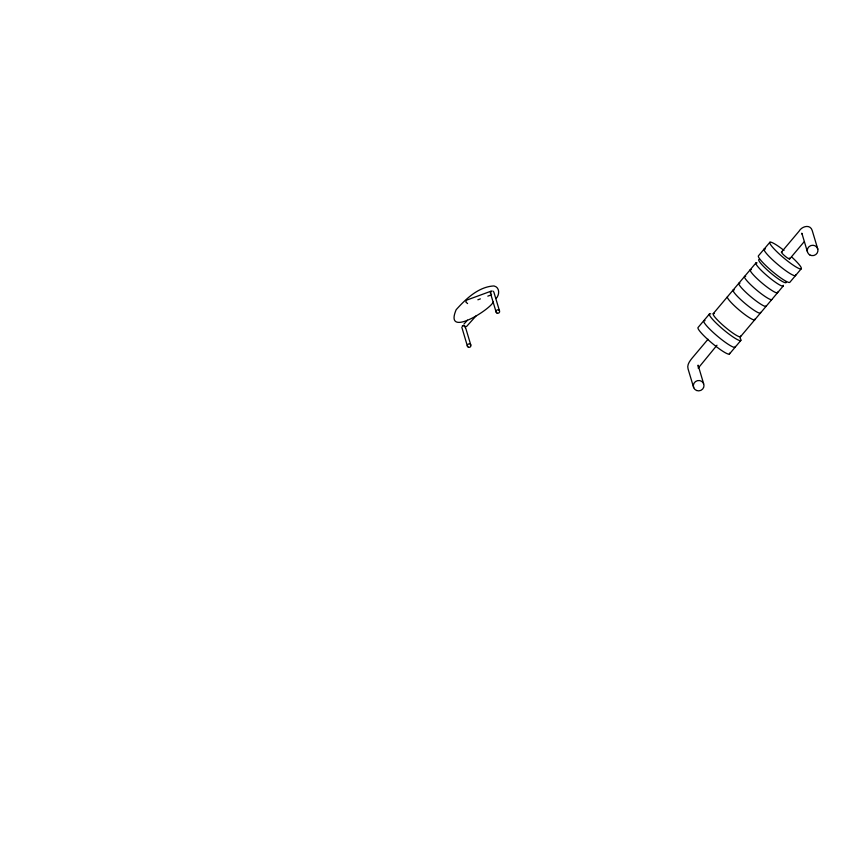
<?xml version="1.0" encoding="UTF-8"?>
<svg xmlns="http://www.w3.org/2000/svg" width="861" height="861" viewBox="0 0 861 861"><rect width="100%" height="100%" fill="white"/><g stroke="black" fill="none" stroke-linecap="round" stroke-linejoin="round"><path stroke-width="1.29" d="M461.819 327.266L467.448 346.251M698.4 367.475L698.077 365.139L703.631 383.672M698.185 368.164L716.987 345.218M496.033 298.573C499.714 294.925 499.929 287.197 493.945 285.949C478.641 286.681 465.898 298.864 456.179 309.691C443.738 338.803 489.941 309.831 493.342 301.942M709.539 313.878L698.142 327.406A20.556 2.981 40.1 0 0 713.22 344.163A20.556 2.981 40.1 0 0 729.525 353.171M769.928 242.21L758.53 255.728A20.556 2.981 40.1 0 0 771.553 270.763A20.556 2.981 40.1 0 0 789.774 282.386L801.16 268.869M713.285 313.587L756.012 262.874M708.022 339.245L691.986 358.284C689.618 361.233 686.755 365.021 688.09 369.014L693.697 387.708M781.422 252.155L799.105 231.157C801.752 226.314 810.255 223.86 812.214 230.522L817.821 249.195M789.677 258.924L803.948 241.984M740.449 336.769L783.176 286.056M729.385 354.065L740.783 340.536M463.993 324.037L467.458 320.174M466.458 326.61L475.993 315.976M491.362 291.061L466.414 300.209L465.844 302.028L467.588 303.556M477.866 299.789L480.363 298.885M487.821 296.141L491.556 294.774M463.81 325.867L463.379 325.738A1.808 1.378 23.2 0 0 462.228 326.104L462.981 325.619A1.787 1.7 -6.3 0 1 465.381 327.051M492.836 291.007L493.837 292.03L499.498 310.907M802.323 234.45L801.839 233.18L807.392 251.713M491.028 295.086L496.151 312.166M465.661 327.901L470.784 344.992M766.204 305.569A17.877 2.594 40.1 0 1 750.243 296.238A17.877 2.594 40.1 0 1 739.965 283.172M760.511 312.328A17.877 2.594 40.1 0 1 744.539 302.997A17.877 2.594 40.1 0 1 734.272 289.931M771.779 299.585A17.877 2.594 40.1 0 1 754.182 287.951A17.877 2.594 40.1 0 1 745.669 276.413M777.601 292.04A17.877 2.594 40.1 0 1 761.63 282.709A17.877 2.594 40.1 0 1 751.362 269.654M783.295 285.282A17.877 2.594 40.1 0 1 767.334 275.95A17.877 2.594 40.1 0 1 757.056 262.885M786.147 281.902A17.877 2.594 40.1 0 1 771.973 274.067A17.877 2.594 40.1 0 1 758.864 259.495M795.607 274.734A20.556 2.981 40.1 0 1 777.246 264.004A20.556 2.981 40.1 0 1 765.44 248.98M792.098 257.342A20.556 2.981 40.1 0 1 796.845 267.437A20.556 2.981 40.1 0 1 771.262 245.589A20.556 2.981 40.1 0 1 784.016 250.443M735.219 346.402A20.556 2.981 40.1 0 1 716.858 335.672A20.556 2.981 40.1 0 1 705.051 320.658M739.986 337.899A20.556 2.981 40.1 0 1 724.618 330.635A20.556 2.981 40.1 0 1 710.745 313.888M754.817 319.087A17.877 2.594 40.1 0 1 740.643 311.262A17.877 2.594 40.1 0 1 727.523 296.69M740.568 335.994A17.877 2.594 40.1 0 1 724.607 326.663A17.877 2.594 40.1 0 1 714.329 313.598M789.182 258.02A5.36 0.775 40.1 0 1 786.491 257.288L785.415 256.438A5.36 0.775 40.1 0 1 782.036 252.155M490.512 293.343A1.787 1.733 -31.3 0 1 490.555 292.008L491.125 291.276L490.695 292.008A1.787 1.399 72.1 0 0 491.082 293.752M464.585 326.362A1.787 1.173 34.5 0 1 465.252 327.761M809.77 254.91L808.694 254.07A5.36 5.177 -16.7 0 1 810.954 245.546A5.36 5.177 -16.7 0 1 817.918 250.992A5.36 5.177 -16.7 0 1 809.77 254.91M696.56 390.496A5.36 5.177 -16.7 0 0 703.975 384.975A5.36 5.177 -16.7 0 0 695.473 381.584A5.36 5.177 -16.7 0 0 696.56 390.496M468.373 347.209A1.787 1.722 -16.7 0 0 470.892 345.422A1.787 1.722 -16.7 0 0 468.083 344.228A1.787 1.722 -16.7 0 0 468.373 347.209M497.077 313.124A1.787 1.722 -16.7 0 0 499.606 311.348A1.787 1.722 -16.7 0 0 496.797 310.143A1.787 1.722 -16.7 0 0 497.077 313.124"/></g></svg>
